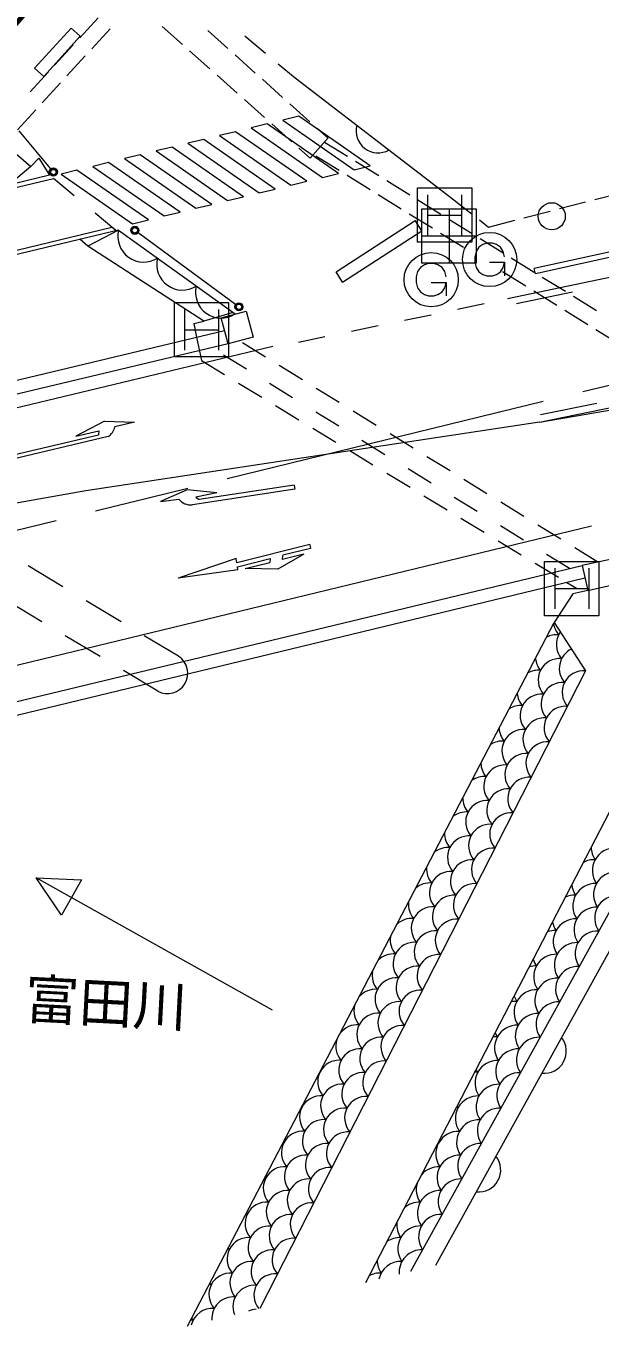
# Model space of a CAD drawing. Units: millimetres, scale not verified. Extents: x 40000 to 680000, y 20000 to 380000.
# Drawn here: x 521929 to 543102, y 282042 to 329972 of the extents above; entities that cross this region are included whole.
import ezdxf
from ezdxf.enums import TextEntityAlignment as Align

# ---------------------------------------------------------------- set-up
doc = ezdxf.new("R2010")
doc.units = ezdxf.units.MM
doc.header["$LTSCALE"] = 1000
doc.linetypes.add('CHAIN', pattern=[18.5, 12, -1.5, 3.5, -1.5])
for name, color, linetype, lineweight in [('M-BGD', 7, 'Continuous', 13), ('M-BGD-EXST', 7, 'Continuous', 13), ('M-BMK', 2, 'CHAIN', 13), ('M-BMK-ROW', 30, 'Continuous', 13), ('M-STR-STR1', 1, 'Continuous', 13), ('M-STR-STRC', 7, 'Continuous', 13)]:
    doc.layers.add(name, color=color, linetype=linetype, lineweight=lineweight)
doc.layers.add('M-BMK-HTXT', color=7, linetype='Continuous')
doc.styles.add('ＭＳ ゴシック', font='')
doc.styles.get('ＭＳ ゴシック').set_extended_font_data('MS Gothic')

msp = doc.modelspace()

# ---------------------------------------------------------------- linework, layer by layer
at = {"layer": 'M-BGD'}
for p, q in [((523910, 329537), (524587, 330273)), ((524352, 329131), (525029, 329867)), ((526958, 329953), (527705, 329288)), ((528632, 329802), (529378, 329137)), ((530000, 329607), (530769, 328967)), ((522997, 328543), (523674, 329279)), ((523438, 328137), (524115, 328873)), ((527966, 329055), (528713, 328390)), ((529640, 328904), (530386, 328239)), ((531230, 328583), (531854, 328063)), ((522083, 327549), (522760, 328285)), ((522525, 327143), (523202, 327879)), ((528975, 328157), (529721, 327492)), ((530648, 328006), (531394, 327341)), ((531854, 328063), (537595, 323654)), ((521611, 326149), (522288, 326885)), ((529983, 327259), (530729, 326594)), ((531656, 327108), (532403, 326443)), ((530991, 326361), (531737, 325696)), ((532664, 326210), (533075, 325844)), ((531999, 325463), (532409, 325097)), ((533075, 325844), (532409, 325097)), ((532941, 325695), (533791, 325168)), ((522106, 324798), (522406, 325094)), ((522406, 325094), (522800, 324470)), ((532625, 325185), (533475, 324658)), ((534089, 324984), (534939, 324457)), ((516832, 322892), (522943, 324350)), ((533773, 324474), (534623, 323947)), ((535236, 324273), (536086, 323746)), ((534921, 323763), (535771, 323236)), ((536369, 322001), (536369, 324001)), ((536369, 324001), (538369, 324001)), ((536384, 323562), (537234, 323035)), ((536744, 323751), (536744, 322251)), ((537595, 323654), (538382, 323036)), ((537994, 323751), (537994, 322251)), ((538369, 324001), (538369, 322001)), ((552635, 323671), (540673, 321028)), ((542909, 323576), (543877, 323827)), ((536068, 323052), (536918, 322525)), ((540295, 322899), (541263, 323150)), ((552678, 323475), (540717, 320832)), ((541602, 323238), (542570, 323489)), ((536744, 323001), (537994, 323001)), ((537531, 322850), (538382, 322324)), ((538657, 322820), (538988, 322561)), ((538988, 322561), (539956, 322811)), ((517689, 320775), (525100, 322550)), ((524208, 321853), (523913, 322111)), ((525347, 322449), (524208, 321853)), ((525347, 322449), (529642, 319354)), ((537216, 322340), (538066, 321814)), ((538679, 322139), (539529, 321613)), ((528489, 319091), (524208, 321853)), ((538369, 322001), (536369, 322001)), ((539827, 321428), (540677, 320901)), ((539511, 320918), (540361, 320391)), ((540717, 320832), (540673, 321028)), ((540974, 320717), (541824, 320190)), ((540658, 320207), (541508, 319680)), ((527404, 317774), (527404, 319774)), ((527404, 319774), (529404, 319774)), ((529404, 319774), (529404, 317774)), ((542122, 320006), (542972, 319479)), ((527779, 319524), (527779, 318024)), ((529567, 319407), (528489, 319091)), ((529029, 319524), (529029, 318024)), ((529132, 319218), (530054, 319463)), ((529389, 318252), (529132, 319218)), ((530054, 319463), (530311, 318497)), ((541806, 319496), (542656, 318969)), ((527779, 318774), (529029, 318774)), ((528117, 319009), (528489, 319091)), ((528117, 319009), (528222, 318503)), ((542953, 318785), (543803, 318258)), ((530311, 318497), (529389, 318252)), ((530762, 317764), (529910, 318289)), ((529389, 318252), (515798, 315022)), ((529404, 317774), (527404, 317774)), ((528401, 317637), (529256, 317118)), ((532123, 316925), (531272, 317450)), ((529769, 316807), (530623, 316288)), ((533485, 316085), (532634, 316610)), ((531136, 315976), (531991, 315457)), ((534847, 315245), (533996, 315770)), ((542077, 315609), (542033, 315586)), ((532504, 315146), (533359, 314627)), ((536209, 314406), (535358, 314930)), ((533872, 314316), (534726, 313797)), ((537571, 313566), (536720, 314091)), ((535239, 313485), (536094, 312966)), ((538933, 312726), (538082, 313251)), ((536607, 312655), (537462, 312136)), ((540295, 311886), (539444, 312411)), ((537974, 311824), (538829, 311305)), ((541657, 311047), (540806, 311572)), ((539342, 310994), (540197, 310475)), ((543019, 310207), (542168, 310732)), ((540710, 310164), (541565, 309645)), ((541059, 308229), (541059, 310229)), ((541059, 310229), (543059, 310229)), ((543471, 310308), (542444, 310078)), ((543059, 310229), (543059, 308229)), ((518034, 304211), (542444, 310078)), ((523291, 309294), (522005, 310066)), ((541434, 309979), (541434, 308479)), ((542444, 310078), (542650, 309158)), ((542684, 309979), (542684, 308479)), ((541434, 309229), (542684, 309229)), ((541884, 309451), (542229, 309241)), ((542650, 309158), (543677, 309388)), ((522519, 308008), (521233, 308779)), ((525435, 308008), (524148, 308779)), ((543059, 308229), (541059, 308229)), ((527891, 282042), (541412, 307974)), ((524663, 306721), (523377, 307493)), ((527558, 306733), (526292, 307493)), ((526787, 305447), (525521, 306207)), ((542571, 306194), (530551, 282693)), ((534464, 283650), (545632, 305199)), ((547385, 304440), (536118, 284055)), ((537043, 284281), (548016, 304135)), ((531026, 293687), (522300, 298571)), ((523243, 297184), (522300, 298571)), ((522300, 298571), (523975, 298493)), ((523975, 298493), (523243, 297184))]:
    msp.add_line(p, q, dxfattribs=at)
for points in [[(506251, 338517), (508244, 336869), (511501, 334009), (511494, 334010), (515702, 330315), (522106, 324798)], [(522106, 324798), (521313, 324115), (521013, 324044), (519856, 324732), (519188, 325194), (514497, 328920), (512960, 330212), (511226, 331710), (511233, 331710), (506925, 335433), (504097, 337990)], [(542650, 309158), (542095, 309034), (541412, 307974), (542571, 306194)]]:
    msp.add_lwpolyline(points, dxfattribs=at)
for points in [[(534038, 324673), (534622, 324815), (531989, 326644), (531404, 326502)], [(529067, 325934), (531701, 324104), (532285, 324247), (529652, 326076)], [(530236, 326218), (532870, 324389), (533454, 324531), (530820, 326360)], [(526730, 325366), (529364, 323536), (529948, 323678), (527315, 325508)], [(527899, 325650), (530533, 323820), (531117, 323962), (528483, 325792)], [(525562, 325081), (528196, 323252), (528780, 323394), (526146, 325223)], [(523225, 324513), (525859, 322684), (526443, 322826), (523809, 324655)], [(524393, 324797), (527027, 322968), (527611, 323110), (524978, 324939)]]:
    msp.add_lwpolyline(points, close=True, dxfattribs=at)
msp.add_circle((541322, 322957), 500, dxfattribs=at)
for centre, radius, start, end in [((534915, 326106), 812, 165.0932, 299.8535), ((526266, 322216), 949, 165.7875, 302.6482), ((527698, 321184), 949, 165.7875, 302.6482), ((529130, 320153), 949, 165.7875, 302.6482), ((542173, 308047), 791, 188.268, 221.119), ((541505, 306739), 791, 84.7041, 118.1075), ((542282, 307166), 791, 144.4437, 221.119), ((542390, 306286), 791, 115.7094, 221.119), ((527146, 306106), 751, 241.3868, 56.6868), ((541505, 306739), 791, 186.8183, 221.119), ((541613, 305859), 791, 84.7041, 221.119), ((543167, 306714), 791, 205.0231, 221.119), ((540836, 305432), 791, 84.7041, 119.6129), ((542498, 305406), 791, 84.7041, 221.119), ((540836, 305432), 791, 185.3129, 221.119), ((540944, 304551), 791, 84.7041, 221.119), ((541721, 304979), 791, 84.7041, 221.119), ((540167, 304124), 791, 84.7041, 121.1823), ((541830, 304099), 791, 84.7041, 221.119), ((541052, 303671), 791, 84.7041, 221.119), ((540167, 304124), 791, 183.7435, 221.119), ((540275, 303244), 791, 84.7041, 221.119), ((539498, 302817), 791, 84.7041, 122.8259), ((541161, 302791), 791, 84.7041, 221.119), ((540384, 302364), 791, 84.7041, 221.119), ((539498, 302817), 791, 182.0999, 221.119), ((539607, 301936), 791, 84.7041, 221.119), ((538830, 301509), 791, 84.7041, 124.557), ((540492, 301484), 791, 84.7041, 221.119), ((538830, 301509), 791, 180.3688, 221.119), ((539715, 301056), 791, 84.7041, 221.119), ((538938, 300629), 791, 84.7041, 221.119), ((538161, 300202), 791, 84.7041, 126.393), ((539046, 299749), 791, 84.7041, 221.119), ((539823, 300176), 791, 84.7041, 221.119), ((538161, 300202), 791, 178.5328, 221.119), ((538269, 299321), 791, 84.7041, 221.119), ((537492, 298894), 791, 84.7041, 128.3581), ((539155, 298868), 791, 84.7041, 221.119), ((543610, 299708), 833, 181.3041, 214.6221), ((543653, 298831), 833, 87.5177, 214.6221), ((538377, 298441), 791, 84.7041, 221.119), ((542888, 298402), 833, 87.5177, 118.6219), ((537492, 298894), 791, 176.5678, 221.119), ((537600, 298014), 791, 84.7041, 221.119), ((543697, 297955), 833, 87.5177, 214.6221), ((536823, 297587), 791, 84.7041, 130.4869), ((538486, 297561), 791, 84.7041, 221.119), ((542888, 298402), 833, 186.5852, 214.6221), ((542931, 297525), 833, 87.5177, 214.6221), ((536823, 297587), 791, 174.4389, 221.119), ((537709, 297134), 791, 84.7041, 221.119), ((542166, 297096), 833, 87.5177, 113.9825), ((543740, 297078), 833, 87.5177, 214.6221), ((536932, 296706), 791, 84.7041, 221.119), ((542975, 296649), 833, 87.5177, 214.6221), ((536155, 296279), 791, 84.7041, 132.8329), ((537817, 296254), 791, 84.7041, 221.119), ((542166, 297096), 833, 191.2245, 214.6221), ((542210, 296220), 833, 87.5177, 214.6221), ((536155, 296279), 791, 172.0929, 221.119), ((537040, 295826), 791, 84.7041, 221.119), ((541445, 295790), 833, 87.5177, 109.7729), ((543019, 295772), 833, 87.5177, 214.6221), ((535486, 294972), 791, 84.7041, 135.4861), ((536263, 295399), 791, 84.7041, 221.119), ((537148, 294946), 791, 84.7041, 221.119), ((541488, 294914), 833, 87.5177, 214.6221), ((542253, 295343), 833, 87.5177, 214.6221), ((536371, 294519), 791, 84.7041, 221.119), ((540723, 294484), 833, 87.5177, 105.8739), ((541445, 295790), 833, 195.4341, 214.6221), ((542297, 294467), 833, 87.5177, 214.6221), ((535486, 294972), 791, 169.4397, 221.119), ((535594, 294091), 791, 84.7041, 221.119), ((541531, 294037), 833, 87.5177, 214.6221), ((534817, 293664), 791, 84.7041, 138.6221), ((536479, 293639), 791, 84.7041, 221.119), ((540766, 293608), 833, 87.5177, 214.6221), ((534817, 293664), 791, 166.3037, 221.119), ((535702, 293211), 791, 84.7041, 221.119), ((540001, 293179), 833, 87.5177, 102.2026), ((540723, 294484), 833, 199.3331, 214.6221), ((541575, 293161), 833, 87.5177, 214.6221), ((534925, 292784), 791, 84.7041, 221.119), ((540810, 292732), 833, 87.5177, 214.6221), ((534148, 292357), 791, 84.7041, 142.6958), ((535811, 292331), 791, 84.7041, 221.119), ((540045, 292302), 833, 87.5177, 214.6221), ((540001, 293179), 833, 202.9966, 214.6221), ((534148, 292357), 791, 162.2301, 221.119), ((535034, 291904), 791, 84.7041, 221.119), ((539279, 291873), 833, 87.5177, 98.7317), ((540853, 291855), 833, 87.5177, 214.6221), ((541047, 292171), 812, 263.69, 38.4503), ((534257, 291476), 791, 84.7041, 221.119), ((540088, 291426), 833, 87.5177, 214.6221), ((533479, 291049), 791, 84.7041, 221.119), ((535142, 291024), 791, 84.7041, 221.119), ((539323, 290996), 833, 87.5177, 214.6221), ((539279, 291873), 833, 206.4754, 214.6221), ((533588, 290169), 791, 84.7041, 221.119), ((534365, 290596), 791, 84.7041, 221.119), ((538558, 290567), 833, 87.5177, 95.4008), ((539366, 290120), 833, 87.5177, 214.6221), ((540132, 290549), 833, 87.5177, 214.6221), ((532811, 289741), 791, 84.7041, 221.119), ((534473, 289716), 791, 84.7041, 221.119), ((538601, 289691), 833, 87.5177, 214.6221), ((533696, 289289), 791, 84.7041, 221.119), ((537836, 289261), 833, 87.5177, 92.1904), ((538558, 290567), 833, 209.8063, 214.6221), ((539410, 289244), 833, 87.5177, 214.6221), ((532919, 288861), 791, 84.7041, 221.119), ((538645, 288814), 833, 87.5177, 214.6221), ((532142, 288434), 791, 84.7041, 221.119), ((533804, 288408), 791, 84.7041, 221.119), ((537879, 288385), 833, 87.5177, 214.6221), ((533027, 287981), 791, 84.7041, 221.119), ((538688, 287938), 833, 87.5177, 214.6221), ((532250, 287554), 791, 84.7041, 221.119), ((537923, 287508), 833, 87.5177, 214.6221), ((538628, 287795), 812, 263.69, 38.4503), ((531473, 287126), 791, 84.7041, 221.119), ((533136, 287101), 791, 84.7041, 221.119), ((537158, 287079), 833, 87.5177, 140.0981), ((532359, 286674), 791, 84.7041, 221.119), ((537158, 287079), 833, 165.109, 214.6221), ((537966, 286632), 833, 87.5177, 214.6221), ((531582, 286246), 791, 84.7041, 221.119), ((537201, 286203), 833, 87.5177, 214.6221), ((530804, 285819), 791, 84.7041, 221.119), ((530027, 285392), 791, 84.7041, 88.3595), ((530696, 286699), 791, 217.4889, 221.119), ((531690, 285366), 791, 84.7041, 221.119), ((532467, 285793), 791, 84.7041, 221.119), ((536436, 285773), 833, 87.5177, 130.7827), ((537245, 285326), 833, 87.5177, 214.6221), ((530913, 284939), 791, 84.7041, 221.119), ((536436, 285773), 833, 174.4244, 214.6221), ((536480, 284897), 833, 87.5177, 214.6221), ((530136, 284511), 791, 84.7041, 221.119), ((531798, 284486), 791, 84.7041, 221.119), ((535714, 284468), 833, 87.5177, 124.2973), ((529359, 284084), 791, 84.7041, 89.2893), ((530027, 285392), 791, 216.5663, 221.119), ((531021, 284059), 791, 84.7041, 221.119), ((536523, 284020), 833, 87.5177, 184.7942), ((530244, 283631), 791, 84.7041, 221.119), ((535714, 284468), 833, 180.9098, 214.6221), ((535758, 283591), 833, 87.5177, 167.7853), ((529467, 283204), 791, 84.7041, 221.119), ((531129, 283178), 791, 84.7041, 218.7495), ((534992, 283162), 833, 87.5177, 118.9601), ((528690, 282777), 791, 84.7041, 90.2269), ((529359, 284084), 791, 215.6365, 221.119), ((530352, 282751), 791, 84.7041, 201.2966), ((529575, 282324), 791, 84.7041, 184.5377), ((528798, 281896), 791, 84.7041, 166.9069), ((528690, 282777), 791, 214.6989, 221.119), ((530461, 281871), 791, 92.9907, 114.5049), ((528021, 281469), 791, 84.7041, 91.1726)]:
    msp.add_arc(centre, radius, start, end, dxfattribs=at)
at = {"layer": 'M-BGD-EXST'}
for p, q in [((538531, 321662), (538481, 321462)), ((538631, 321812), (538531, 321662)), ((538781, 321912), (538631, 321812)), ((538931, 321962), (538781, 321912)), ((539131, 321962), (538931, 321962)), ((539281, 321912), (539131, 321962)), ((539431, 321812), (539281, 321912)), ((539531, 321662), (539431, 321812)), ((539581, 321462), (539531, 321662)), ((536626, 321168), (536476, 321068)), ((536776, 321218), (536626, 321168)), ((536976, 321218), (536776, 321218)), ((537126, 321168), (536976, 321218)), ((537276, 321068), (537126, 321168)), ((538481, 321462), (538481, 321262)), ((538481, 321262), (538531, 321062)), ((539031, 321262), (539581, 321262)), ((539531, 321062), (539581, 321262)), ((539581, 321262), (539581, 320762)), ((536376, 320918), (536326, 320718)), ((536326, 320718), (536326, 320518)), ((536476, 321068), (536376, 320918)), ((537376, 320918), (537276, 321068)), ((537426, 320718), (537376, 320918)), ((538531, 321062), (538631, 320912)), ((538631, 320912), (538781, 320812)), ((538781, 320812), (538931, 320762)), ((538931, 320762), (539131, 320762)), ((539131, 320762), (539281, 320812)), ((539281, 320812), (539431, 320912)), ((539431, 320912), (539531, 321062)), ((536326, 320518), (536376, 320318)), ((536376, 320318), (536476, 320168)), ((536876, 320518), (537426, 320518)), ((537276, 320168), (537376, 320318)), ((537376, 320318), (537426, 320518)), ((537426, 320518), (537426, 320018)), ((536476, 320168), (536626, 320068)), ((536626, 320068), (536776, 320018)), ((536776, 320018), (536976, 320018)), ((536976, 320018), (537126, 320068)), ((537126, 320068), (537276, 320168))]:
    msp.add_line(p, q, dxfattribs=at)
for centre in [(539031, 321362), (536876, 320618)]:
    msp.add_circle(centre, 1000, dxfattribs=at)
at = {"layer": 'M-BMK'}
msp.add_line((403560, 282508), (554588, 319458), dxfattribs=at)
at = {"layer": 'M-BMK-ROW'}
for p, q in [((536533, 321233), (536533, 323233)), ((536533, 323233), (538533, 323233)), ((537533, 323233), (537533, 321233)), ((538533, 323233), (538533, 321233)), ((536533, 322233), (538533, 322233)), ((538533, 321233), (536533, 321233))]:
    msp.add_line(p, q, dxfattribs=at)
at = {"layer": 'M-STR-STR1'}
for p, q in [((522800, 324470), (516797, 323038)), ((523708, 323711), (522941, 324352)), ((525244, 322430), (524476, 323071)), ((517724, 320629), (525341, 322453)), ((515680, 315508), (529256, 318750)), ((528222, 318503), (528401, 317637)), ((530062, 317314), (529211, 317839)), ((531765, 316265), (530914, 316790)), ((533467, 315215), (532616, 315740)), ((535170, 314165), (534319, 314690)), ((536872, 313116), (536021, 313641)), ((538575, 312066), (537723, 312591)), ((540277, 311016), (539426, 311541)), ((541979, 309967), (541128, 310492)), ((542548, 309611), (518256, 303751))]:
    msp.add_line(p, q, dxfattribs=at)
at = {"layer": 'M-STR-STRC'}
for p, q in [((523925, 329595), (522583, 328112)), ((522844, 324703), (521674, 326113)), ((555807, 323261), (539687, 319913)), ((533364, 320903), (536283, 322797)), ((536527, 322419), (536283, 322797)), ((529662, 319709), (526065, 322349)), ((533609, 320526), (536527, 322419)), ((533609, 320526), (533364, 320903)), ((537851, 319532), (538830, 319735)), ((542087, 320155), (540020, 319731)), ((535893, 319127), (536872, 319329)), ((533934, 318721), (534914, 318924)), ((531976, 318315), (532955, 318518)), ((531029, 318150), (515951, 314550)), ((540874, 315367), (544359, 316081)), ((540874, 315367), (544383, 315973)), ((540902, 315648), (542981, 316067)), ((524824, 315398), (523764, 314848)), ((524824, 315398), (525927, 315363)), ((521097, 314070), (524600, 314903)), ((523764, 314848), (524619, 315051)), ((540874, 315367), (524139, 312837)), ((524619, 315051), (524600, 314903)), ((525927, 315363), (525208, 315191)), ((524959, 314834), (521132, 313924)), ((531824, 313042), (528316, 312512)), ((531824, 313042), (531847, 312894)), ((524139, 312837), (520708, 312233)), ((527875, 312870), (526888, 312435)), ((526888, 312435), (527564, 312525)), ((528965, 312755), (527875, 312870)), ((531847, 312894), (528065, 312323)), ((528965, 312755), (528191, 312606)), ((528191, 312606), (528316, 312512)), ((517747, 305477), (542786, 311546)), ((532393, 310854), (529703, 310182)), ((532429, 310709), (531404, 310467)), ((532393, 310854), (532429, 310709)), ((529678, 310340), (527545, 309614)), ((529703, 310182), (529678, 310340)), ((529726, 310033), (530941, 310337)), ((530016, 309974), (530929, 310195)), ((530941, 310337), (530929, 310195)), ((532174, 310496), (531213, 309940)), ((532174, 310496), (531390, 310299)), ((531390, 310299), (531403, 310452)), ((529744, 309922), (527545, 309614)), ((529744, 309922), (529726, 310033)), ((531213, 309940), (530016, 309974))]:
    msp.add_line(p, q, dxfattribs=at)
msp.add_lwpolyline([(523925, 329595), (523591, 329897), (522249, 328414), (522583, 328112)], dxfattribs=at)
for centre, radius in [((522940, 324587), 150), ((522940, 324587), 120), ((522940, 324587), 100), ((525944, 322437), 150), ((525944, 322437), 120), ((525944, 322437), 100), ((529783, 319620), 150), ((529783, 319620), 120), ((529783, 319620), 100)]:
    msp.add_circle(centre, radius, dxfattribs=at)
for centre, radius, start, end in [((524626, 315332), 600, 303.7432, 346.412), ((527997, 312876), 557, 219.0037, 276.9819)]:
    msp.add_arc(centre, radius, start, end, dxfattribs=at)

# ---------------------------------------------------------------- texts
at = {"layer": 'M-BMK-HTXT', "style": 'ＭＳ ゴシック'}
for s, height, rotation, p in [('市道川手野村開作東線', 1833, 319.042, (501824, 345007)), ('富田川', 1466, 357.018, (521824, 292940))]:
    msp.add_text(s, height=height, rotation=rotation, dxfattribs=at).set_placement(p, align=Align.BOTTOM_LEFT)

doc.saveas('drawing.dxf')
